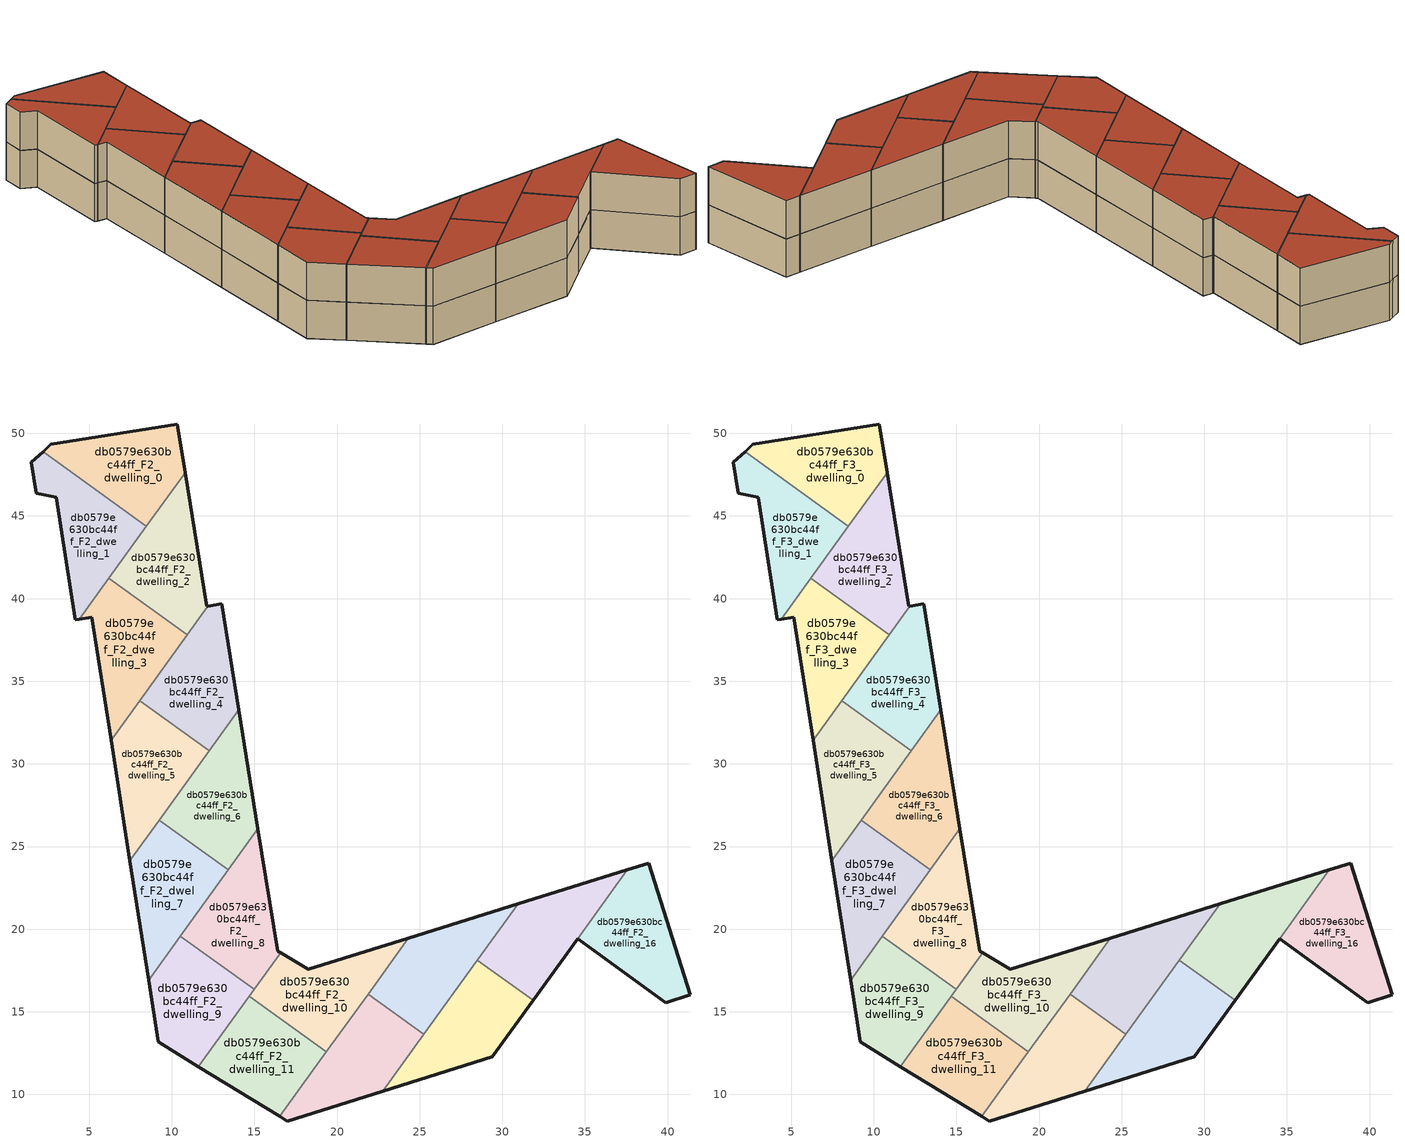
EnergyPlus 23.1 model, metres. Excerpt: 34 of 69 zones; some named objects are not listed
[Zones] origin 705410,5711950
db0579e630bc44ff_F2_dwelling_0
 floor to db0579e630bc44ff_F1_dwelling_0 (EU_floor_Construction): 8.46,44.39 10.8,47.63 10.33,50.57 2.68,49.33 2.22,48.9 z6
 wall outside (EU_wall_Construction): 2.22,48.9 2.68,49.33 10.33,50.57 10.8,47.63 z6:9
 wall to db0579e630bc44ff_F2_dwelling_1 (EU_wall_Construction): 8.46,44.39 2.22,48.9 z6:9
 wall to db0579e630bc44ff_F2_dwelling_2 (EU_wall_Construction): 10.8,47.63 8.46,44.39 z6:9
db0579e630bc44ff_F2_dwelling_1
 floor to db0579e630bc44ff_F1_dwelling_1 (EU_floor_Construction): 4.4,38.76 8.46,44.39 2.22,48.9 1.51,48.24 1.79,46.39 3.01,46.12 4.16,38.72 z6
 wall outside (EU_wall_Construction): 4.4,38.76 4.16,38.72 3.01,46.12 1.79,46.39 1.51,48.24 2.22,48.9 z6:9
 wall to db0579e630bc44ff_F2_dwelling_3 (EU_wall_Construction): 6.18,41.23 4.4,38.76 z6:9
 wall to db0579e630bc44ff_F2_dwelling_2 (EU_wall_Construction): 8.46,44.39 6.18,41.23 z6:9
db0579e630bc44ff_F2_dwelling_10
 floor to db0579e630bc44ff_F1_dwelling_10 (EU_floor_Construction): 19.36,12.59 24.32,19.46 18.25,17.57 16.58,18.57 14.7,15.96 z6
 wall outside (EU_wall_Construction): 16.58,18.57 18.25,17.57 24.32,19.46 z6:9
 wall to db0579e630bc44ff_F2_dwelling_11 (EU_wall_Construction): 19.36,12.59 14.7,15.96 z6:9
 wall to db0579e630bc44ff_F2_dwelling_8 (EU_wall_Construction): 14.99,16.36 16.58,18.57 z6:9
 wall to db0579e630bc44ff_F2_dwelling_13 (EU_wall_Construction): 21.87,16.07 19.36,12.59 z6:9
 wall to db0579e630bc44ff_F2_dwelling_12 (EU_wall_Construction): 24.32,19.46 21.87,16.07 z6:9
 wall to db0579e630bc44ff_F2_dwelling_9 (EU_wall_Construction): 14.7,15.96 14.99,16.36 z6:9
db0579e630bc44ff_F2_dwelling_11
 floor to db0579e630bc44ff_F1_dwelling_11 (EU_floor_Construction): 16.54,8.67 19.36,12.59 14.7,15.96 11.62,11.69 z6
 wall outside (EU_wall_Construction): 16.54,8.67 11.62,11.69 z6:9
 wall to db0579e630bc44ff_F2_dwelling_9 (EU_wall_Construction): 11.62,11.69 14.7,15.96 z6:9
 wall to db0579e630bc44ff_F2_dwelling_13 (EU_wall_Construction): 19.36,12.59 16.53,8.67 z6:9
db0579e630bc44ff_F2_dwelling_12
 floor to db0579e630bc44ff_F1_dwelling_12 (EU_floor_Construction): 25.25,13.63 30.96,21.54 24.32,19.46 21.87,16.07 z6
 wall outside (EU_wall_Construction): 24.32,19.46 30.96,21.54 z6:9
 wall to db0579e630bc44ff_F2_dwelling_13 (EU_wall_Construction): 25.25,13.63 21.87,16.07 z6:9
 wall to db0579e630bc44ff_F2_dwelling_15 (EU_wall_Construction): 28.49,18.12 25.25,13.63 z6:9
 wall to db0579e630bc44ff_F2_dwelling_14 (EU_wall_Construction): 30.96,21.54 28.49,18.12 z6:9
db0579e630bc44ff_F2_dwelling_13
 floor to db0579e630bc44ff_F1_dwelling_13 (EU_floor_Construction): 22.78,10.21 25.25,13.63 21.87,16.07 16.54,8.67 16.99,8.39 z6
 wall outside (EU_wall_Construction): 22.78,10.21 16.99,8.39 16.54,8.67 z6:9
 wall to db0579e630bc44ff_F2_dwelling_15 (EU_wall_Construction): 25.25,13.63 22.78,10.21 z6:9
db0579e630bc44ff_F2_dwelling_14
 floor to db0579e630bc44ff_F1_dwelling_14 (EU_floor_Construction): 31.86,15.69 37.57,23.6 30.96,21.54 28.49,18.12 z6
 wall outside (EU_wall_Construction): 30.96,21.54 37.57,23.6 / 34.55,19.42 31.86,15.69 z6:9
 wall to db0579e630bc44ff_F2_dwelling_15 (EU_wall_Construction): 31.86,15.69 28.49,18.12 z6:9
 wall to db0579e630bc44ff_F2_dwelling_16 (EU_wall_Construction): 37.57,23.6 34.55,19.42 z6:9
db0579e630bc44ff_F2_dwelling_15
 floor to db0579e630bc44ff_F1_dwelling_15 (EU_floor_Construction): 29.4,12.28 31.86,15.69 28.49,18.12 22.78,10.21 z6
 wall outside (EU_wall_Construction): 31.86,15.69 29.4,12.28 22.78,10.21 z6:9
db0579e630bc44ff_F2_dwelling_16
 floor to db0579e630bc44ff_F1_dwelling_16 (EU_floor_Construction): 41.36,16.02 38.85,24 37.57,23.6 34.55,19.42 39.9,15.56 z6
 wall outside (EU_wall_Construction): 37.57,23.6 38.85,24 41.36,16.02 39.9,15.56 34.55,19.42 z6:9
db0579e630bc44ff_F2_dwelling_2
 floor to db0579e630bc44ff_F1_dwelling_2 (EU_floor_Construction): 10.93,37.81 12.18,39.55 12.1,39.53 10.8,47.63 6.18,41.23 z6
 wall outside (EU_wall_Construction): 10.8,47.63 12.1,39.53 12.18,39.55 z6:9
 wall to db0579e630bc44ff_F2_dwelling_3 (EU_wall_Construction): 10.93,37.81 6.18,41.23 z6:9
 wall to db0579e630bc44ff_F2_dwelling_4 (EU_wall_Construction): 12.18,39.55 10.93,37.81 z6:9
db0579e630bc44ff_F2_dwelling_3
 floor to db0579e630bc44ff_F1_dwelling_3 (EU_floor_Construction): 6.32,31.43 10.93,37.81 6.18,41.23 4.4,38.76 5.16,38.87 z6
 wall outside (EU_wall_Construction): 6.32,31.43 5.16,38.87 4.4,38.76 z6:9
 wall to db0579e630bc44ff_F2_dwelling_5 (EU_wall_Construction): 8.06,33.83 6.32,31.43 z6:9
 wall to db0579e630bc44ff_F2_dwelling_4 (EU_wall_Construction): 10.93,37.81 8.06,33.83 z6:9
db0579e630bc44ff_F2_dwelling_4
 floor to db0579e630bc44ff_F1_dwelling_4 (EU_floor_Construction): 12.27,30.79 14.06,33.26 13.02,39.68 12.18,39.55 8.06,33.83 z6
 wall outside (EU_wall_Construction): 12.18,39.55 13.02,39.68 14.06,33.26 z6:9
 wall to db0579e630bc44ff_F2_dwelling_5 (EU_wall_Construction): 12.27,30.79 8.06,33.83 z6:9
 wall to db0579e630bc44ff_F2_dwelling_6 (EU_wall_Construction): 14.06,33.26 12.27,30.79 z6:9
db0579e630bc44ff_F2_dwelling_5
 floor to db0579e630bc44ff_F1_dwelling_5 (EU_floor_Construction): 7.47,24.13 12.27,30.79 8.06,33.83 6.32,31.43 z6
 wall outside (EU_wall_Construction): 7.47,24.13 6.32,31.43 z6:9
 wall to db0579e630bc44ff_F2_dwelling_7 (EU_wall_Construction): 9.25,26.6 7.47,24.13 z6:9
 wall to db0579e630bc44ff_F2_dwelling_6 (EU_wall_Construction): 12.27,30.79 9.25,26.6 z6:9
db0579e630bc44ff_F2_dwelling_6
 floor to db0579e630bc44ff_F1_dwelling_6 (EU_floor_Construction): 13.42,23.59 15.22,26.08 14.06,33.26 9.25,26.6 z6
 wall outside (EU_wall_Construction): 14.06,33.26 15.22,26.08 z6:9
 wall to db0579e630bc44ff_F2_dwelling_7 (EU_wall_Construction): 13.42,23.59 9.25,26.6 z6:9
 wall to db0579e630bc44ff_F2_dwelling_8 (EU_wall_Construction): 15.22,26.08 13.42,23.59 z6:9
db0579e630bc44ff_F2_dwelling_7
 floor to db0579e630bc44ff_F1_dwelling_7 (EU_floor_Construction): 8.59,16.91 13.42,23.59 9.25,26.6 7.47,24.13 z6
 wall outside (EU_wall_Construction): 8.59,16.91 7.47,24.13 z6:9
 wall to db0579e630bc44ff_F2_dwelling_9 (EU_wall_Construction): 10.52,19.58 8.59,16.91 z6:9
 wall to db0579e630bc44ff_F2_dwelling_8 (EU_wall_Construction): 13.42,23.59 10.52,19.58 z6:9
db0579e630bc44ff_F2_dwelling_8
 floor to db0579e630bc44ff_F1_dwelling_8 (EU_floor_Construction): 14.99,16.36 16.58,18.57 16.42,18.67 15.22,26.08 10.52,19.58 z6
 wall outside (EU_wall_Construction): 15.22,26.08 16.42,18.67 16.58,18.57 z6:9
 wall to db0579e630bc44ff_F2_dwelling_9 (EU_wall_Construction): 14.99,16.36 10.52,19.58 z6:9
db0579e630bc44ff_F2_dwelling_9
 floor to db0579e630bc44ff_F1_dwelling_9 (EU_floor_Construction): 11.62,11.69 14.99,16.36 10.52,19.58 8.59,16.91 9.18,13.19 z6
 wall outside (EU_wall_Construction): 11.62,11.69 9.18,13.19 8.59,16.91 z6:9
db0579e630bc44ff_F3_dwelling_0
 floor to db0579e630bc44ff_F2_dwelling_0 (EU_floor_Construction): 8.46,44.39 10.8,47.63 10.33,50.57 2.68,49.33 2.22,48.9 z9
 wall outside (EU_wall_Construction): 2.22,48.9 2.68,49.33 10.33,50.57 10.8,47.63 z9:12
 wall to db0579e630bc44ff_F3_dwelling_1 (EU_wall_Construction): 8.46,44.39 2.22,48.9 z9:12
 wall to db0579e630bc44ff_F3_dwelling_2 (EU_wall_Construction): 10.8,47.63 8.46,44.39 z9:12
 roof outside (EU_roof_Construction): 10.33,50.57 10.8,47.63 8.46,44.39 2.22,48.9 2.68,49.33 z12
db0579e630bc44ff_F3_dwelling_1
 floor to db0579e630bc44ff_F2_dwelling_1 (EU_floor_Construction): 4.4,38.76 8.46,44.39 2.22,48.9 1.51,48.24 1.79,46.39 3.01,46.12 4.16,38.72 z9
 wall outside (EU_wall_Construction): 4.4,38.76 4.16,38.72 3.01,46.12 1.79,46.39 1.51,48.24 2.22,48.9 z9:12
 wall to db0579e630bc44ff_F3_dwelling_3 (EU_wall_Construction): 6.18,41.23 4.4,38.76 z9:12
 wall to db0579e630bc44ff_F3_dwelling_2 (EU_wall_Construction): 8.46,44.39 6.18,41.23 z9:12
 roof outside (EU_roof_Construction): 8.46,44.39 4.4,38.76 4.16,38.72 3.01,46.12 1.79,46.39 1.51,48.24 2.22,48.9 z12
db0579e630bc44ff_F3_dwelling_10
 floor to db0579e630bc44ff_F2_dwelling_10 (EU_floor_Construction): 19.36,12.59 24.32,19.46 18.25,17.57 16.58,18.57 14.7,15.96 z9
 wall outside (EU_wall_Construction): 16.58,18.57 18.25,17.57 24.32,19.46 z9:12
 wall to db0579e630bc44ff_F3_dwelling_11 (EU_wall_Construction): 19.36,12.59 14.7,15.96 z9:12
 wall to db0579e630bc44ff_F3_dwelling_8 (EU_wall_Construction): 14.99,16.36 16.58,18.57 z9:12
 wall to db0579e630bc44ff_F3_dwelling_13 (EU_wall_Construction): 21.87,16.07 19.36,12.59 z9:12
 wall to db0579e630bc44ff_F3_dwelling_12 (EU_wall_Construction): 24.32,19.46 21.87,16.07 z9:12
 wall to db0579e630bc44ff_F3_dwelling_9 (EU_wall_Construction): 14.7,15.96 14.99,16.36 z9:12
 roof outside (EU_roof_Construction): 24.32,19.46 19.36,12.59 14.7,15.96 16.58,18.57 18.25,17.57 z12
db0579e630bc44ff_F3_dwelling_11
 floor to db0579e630bc44ff_F2_dwelling_11 (EU_floor_Construction): 16.54,8.67 19.36,12.59 14.7,15.96 11.62,11.69 z9
 wall outside (EU_wall_Construction): 16.54,8.67 11.62,11.69 z9:12
 wall to db0579e630bc44ff_F3_dwelling_9 (EU_wall_Construction): 11.62,11.69 14.7,15.96 z9:12
 wall to db0579e630bc44ff_F3_dwelling_13 (EU_wall_Construction): 19.36,12.59 16.53,8.67 z9:12
 roof outside (EU_roof_Construction): 19.36,12.59 16.54,8.67 11.62,11.69 14.7,15.96 z12
db0579e630bc44ff_F3_dwelling_12
 floor to db0579e630bc44ff_F2_dwelling_12 (EU_floor_Construction): 25.25,13.63 30.96,21.54 24.32,19.46 21.87,16.07 z9
 wall outside (EU_wall_Construction): 24.32,19.46 30.96,21.54 z9:12
 wall to db0579e630bc44ff_F3_dwelling_13 (EU_wall_Construction): 25.25,13.63 21.87,16.07 z9:12
 wall to db0579e630bc44ff_F3_dwelling_15 (EU_wall_Construction): 28.49,18.12 25.25,13.63 z9:12
 wall to db0579e630bc44ff_F3_dwelling_14 (EU_wall_Construction): 30.96,21.54 28.49,18.12 z9:12
 roof outside (EU_roof_Construction): 30.96,21.54 25.25,13.63 21.87,16.07 24.32,19.46 z12
db0579e630bc44ff_F3_dwelling_13
 floor to db0579e630bc44ff_F2_dwelling_13 (EU_floor_Construction): 22.78,10.21 25.25,13.63 21.87,16.07 16.54,8.67 16.99,8.39 z9
 wall outside (EU_wall_Construction): 22.78,10.21 16.99,8.39 16.54,8.67 z9:12
 wall to db0579e630bc44ff_F3_dwelling_15 (EU_wall_Construction): 25.25,13.63 22.78,10.21 z9:12
 roof outside (EU_roof_Construction): 25.25,13.63 22.78,10.21 16.99,8.39 16.54,8.67 21.87,16.07 z12
db0579e630bc44ff_F3_dwelling_14
 floor to db0579e630bc44ff_F2_dwelling_14 (EU_floor_Construction): 31.86,15.69 37.57,23.6 30.96,21.54 28.49,18.12 z9
 wall outside (EU_wall_Construction): 30.96,21.54 37.57,23.6 / 34.55,19.42 31.86,15.69 z9:12
 wall to db0579e630bc44ff_F3_dwelling_15 (EU_wall_Construction): 31.86,15.69 28.49,18.12 z9:12
 wall to db0579e630bc44ff_F3_dwelling_16 (EU_wall_Construction): 37.57,23.6 34.55,19.42 z9:12
 roof outside (EU_roof_Construction): 37.57,23.6 31.86,15.69 28.49,18.12 30.96,21.54 z12
db0579e630bc44ff_F3_dwelling_15
 floor to db0579e630bc44ff_F2_dwelling_15 (EU_floor_Construction): 29.4,12.28 31.86,15.69 28.49,18.12 22.78,10.21 z9
 wall outside (EU_wall_Construction): 31.86,15.69 29.4,12.28 22.78,10.21 z9:12
 roof outside (EU_roof_Construction): 31.86,15.69 29.4,12.28 22.78,10.21 28.49,18.12 z12
db0579e630bc44ff_F3_dwelling_16
 floor to db0579e630bc44ff_F2_dwelling_16 (EU_floor_Construction): 41.36,16.02 38.85,24 37.57,23.6 34.55,19.42 39.9,15.56 z9
 wall outside (EU_wall_Construction): 37.57,23.6 38.85,24 41.36,16.02 39.9,15.56 34.55,19.42 z9:12
 roof outside (EU_roof_Construction): 38.85,24 41.36,16.02 39.9,15.56 34.55,19.42 37.57,23.6 z12
db0579e630bc44ff_F3_dwelling_2
 floor to db0579e630bc44ff_F2_dwelling_2 (EU_floor_Construction): 10.93,37.81 12.18,39.55 12.1,39.53 10.8,47.63 6.18,41.23 z9
 wall outside (EU_wall_Construction): 10.8,47.63 12.1,39.53 12.18,39.55 z9:12
 wall to db0579e630bc44ff_F3_dwelling_3 (EU_wall_Construction): 10.93,37.81 6.18,41.23 z9:12
 wall to db0579e630bc44ff_F3_dwelling_4 (EU_wall_Construction): 12.18,39.55 10.93,37.81 z9:12
 roof outside (EU_roof_Construction): 10.8,47.63 12.1,39.53 12.18,39.55 10.93,37.81 6.18,41.23 z12
db0579e630bc44ff_F3_dwelling_3
 floor to db0579e630bc44ff_F2_dwelling_3 (EU_floor_Construction): 6.32,31.43 10.93,37.81 6.18,41.23 4.4,38.76 5.16,38.87 z9
 wall outside (EU_wall_Construction): 6.32,31.43 5.16,38.87 4.4,38.76 z9:12
 wall to db0579e630bc44ff_F3_dwelling_5 (EU_wall_Construction): 8.06,33.83 6.32,31.43 z9:12
 wall to db0579e630bc44ff_F3_dwelling_4 (EU_wall_Construction): 10.93,37.81 8.06,33.83 z9:12
 roof outside (EU_roof_Construction): 10.93,37.81 6.32,31.43 5.16,38.87 4.4,38.76 6.18,41.23 z12
db0579e630bc44ff_F3_dwelling_4
 floor to db0579e630bc44ff_F2_dwelling_4 (EU_floor_Construction): 12.27,30.79 14.06,33.26 13.02,39.68 12.18,39.55 8.06,33.83 z9
 wall outside (EU_wall_Construction): 12.18,39.55 13.02,39.68 14.06,33.26 z9:12
 wall to db0579e630bc44ff_F3_dwelling_5 (EU_wall_Construction): 12.27,30.79 8.06,33.83 z9:12
 wall to db0579e630bc44ff_F3_dwelling_6 (EU_wall_Construction): 14.06,33.26 12.27,30.79 z9:12
 roof outside (EU_roof_Construction): 13.02,39.68 14.06,33.26 12.27,30.79 8.06,33.83 12.18,39.55 z12
db0579e630bc44ff_F3_dwelling_5
 floor to db0579e630bc44ff_F2_dwelling_5 (EU_floor_Construction): 7.47,24.13 12.27,30.79 8.06,33.83 6.32,31.43 z9
 wall outside (EU_wall_Construction): 7.47,24.13 6.32,31.43 z9:12
 wall to db0579e630bc44ff_F3_dwelling_7 (EU_wall_Construction): 9.25,26.6 7.47,24.13 z9:12
 wall to db0579e630bc44ff_F3_dwelling_6 (EU_wall_Construction): 12.27,30.79 9.25,26.6 z9:12
 roof outside (EU_roof_Construction): 12.27,30.79 7.47,24.13 6.32,31.43 8.06,33.83 z12
db0579e630bc44ff_F3_dwelling_6
 floor to db0579e630bc44ff_F2_dwelling_6 (EU_floor_Construction): 13.42,23.59 15.22,26.08 14.06,33.26 9.25,26.6 z9
 wall outside (EU_wall_Construction): 14.06,33.26 15.22,26.08 z9:12
 wall to db0579e630bc44ff_F3_dwelling_7 (EU_wall_Construction): 13.42,23.59 9.25,26.6 z9:12
 wall to db0579e630bc44ff_F3_dwelling_8 (EU_wall_Construction): 15.22,26.08 13.42,23.59 z9:12
 roof outside (EU_roof_Construction): 14.06,33.26 15.22,26.08 13.42,23.59 9.25,26.6 z12
db0579e630bc44ff_F3_dwelling_7
 floor to db0579e630bc44ff_F2_dwelling_7 (EU_floor_Construction): 8.59,16.91 13.42,23.59 9.25,26.6 7.47,24.13 z9
 wall outside (EU_wall_Construction): 8.59,16.91 7.47,24.13 z9:12
 wall to db0579e630bc44ff_F3_dwelling_9 (EU_wall_Construction): 10.52,19.58 8.59,16.91 z9:12
 wall to db0579e630bc44ff_F3_dwelling_8 (EU_wall_Construction): 13.42,23.59 10.52,19.58 z9:12
 roof outside (EU_roof_Construction): 13.42,23.59 8.59,16.91 7.47,24.13 9.25,26.6 z12
db0579e630bc44ff_F3_dwelling_8
 floor to db0579e630bc44ff_F2_dwelling_8 (EU_floor_Construction): 14.99,16.36 16.58,18.57 16.42,18.67 15.22,26.08 10.52,19.58 z9
 wall outside (EU_wall_Construction): 15.22,26.08 16.42,18.67 16.58,18.57 z9:12
 wall to db0579e630bc44ff_F3_dwelling_9 (EU_wall_Construction): 14.99,16.36 10.52,19.58 z9:12
 roof outside (EU_roof_Construction): 15.22,26.08 16.42,18.67 16.58,18.57 14.99,16.36 10.52,19.58 z12
db0579e630bc44ff_F3_dwelling_9
 floor to db0579e630bc44ff_F2_dwelling_9 (EU_floor_Construction): 11.62,11.69 14.99,16.36 10.52,19.58 8.59,16.91 9.18,13.19 z9
 wall outside (EU_wall_Construction): 11.62,11.69 9.18,13.19 8.59,16.91 z9:12
 roof outside (EU_roof_Construction): 14.99,16.36 11.62,11.69 9.18,13.19 8.59,16.91 10.52,19.58 z12
[Building]
EU S2 Campaign: North Axis=0; Terrain=City; Solar Distribution=FullExterior
[Site:Location]
London: Latitude=51.5; Longitude=-0.5; Time Zone=0; Elevation=25
[SizingPeriod:WeatherFileDays]
AnnualSizingPeriod: Begin Month=1; Begin Day of Month=1; End Month=12; End Day of Month=31; Day of Week for Start Day=Monday; Use Weather File Daylight Saving Period=No; Use Weather File Rain and Snow Indicators=No
[MATERIAL]
EU_InternalMass_Material: Roughness=MediumRough; Thickness=0.1; Conductivity=1; Density=1800; Specific Heat=900; Thermal Absorptance=0.9; Solar Absorptance=0.7; Visible Absorptance=0.7
[MATERIAL:NOMASS] Roughness=MediumRough; Thermal Absorptance=0.9; Solar Absorptance=0.7; Visible Absorptance=0.7
Name | Thermal Resistance
EU_wall_NoMass | 0.635353
EU_roof_NoMass | 0.675062
EU_floor_NoMass | 1.96382
[CONSTRUCTION]
EU_wall_Construction: EU_wall_NoMass
EU_roof_Construction: EU_roof_NoMass
EU_floor_Construction: EU_floor_NoMass
EU_InternalMass_Construction: EU_InternalMass_Material
[ZONE] Type=1; Multiplier=1; Ceiling Height=autocalculate; Floor Area=autocalculate; Part of Total Floor Area=Yes
Name | Volume
db0579e630bc44ff_F2_dwelling_0; db0579e630bc44ff_F3_dwelling_0 | 87.071
db0579e630bc44ff_F2_dwelling_1; db0579e630bc44ff_F3_dwelling_1 | 87.0696
db0579e630bc44ff_F2_dwelling_10; db0579e630bc44ff_F3_dwelling_10 | 87.0828
db0579e630bc44ff_F2_dwelling_11; db0579e630bc44ff_F3_dwelling_11 | 87.0645
db0579e630bc44ff_F2_dwelling_12; db0579e630bc44ff_F3_dwelling_12 | 87.074
db0579e630bc44ff_F2_dwelling_13; db0579e630bc44ff_F3_dwelling_13; db0579e630bc44ff_F2_dwelling_8; db0579e630bc44ff_F3_dwelling_8 | 87.0791
db0579e630bc44ff_F2_dwelling_14; db0579e630bc44ff_F3_dwelling_14 | 87.0564
db0579e630bc44ff_F2_dwelling_15; db0579e630bc44ff_F3_dwelling_15 | 87.0718
db0579e630bc44ff_F2_dwelling_16; db0579e630bc44ff_F3_dwelling_16; db0579e630bc44ff_F2_dwelling_3; db0579e630bc44ff_F3_dwelling_3 | 87.0754
db0579e630bc44ff_F2_dwelling_2; db0579e630bc44ff_F3_dwelling_2 | 87.0835
db0579e630bc44ff_F2_dwelling_4; db0579e630bc44ff_F3_dwelling_4 | 87.0813
db0579e630bc44ff_F2_dwelling_5; db0579e630bc44ff_F3_dwelling_5 | 87.0872
db0579e630bc44ff_F2_dwelling_6; db0579e630bc44ff_F3_dwelling_6 | 87.0864
db0579e630bc44ff_F2_dwelling_7; db0579e630bc44ff_F3_dwelling_7 | 87.0688
db0579e630bc44ff_F2_dwelling_9; db0579e630bc44ff_F3_dwelling_9 | 87.0784
[INTERNALMASS] Construction=EU_InternalMass_Construction
Name | Zone or ZoneList | Surface Area
db0579e630bc44ff_F2_dwelling_0_EU_InternalMass | db0579e630bc44ff_F2_dwelling_0 | 30.7291
db0579e630bc44ff_F2_dwelling_1_EU_InternalMass | db0579e630bc44ff_F2_dwelling_1 | 30.7317
db0579e630bc44ff_F2_dwelling_2_EU_InternalMass | db0579e630bc44ff_F2_dwelling_2 | 30.7326
db0579e630bc44ff_F2_dwelling_3_EU_InternalMass | db0579e630bc44ff_F2_dwelling_3 | 30.737
db0579e630bc44ff_F2_dwelling_4_EU_InternalMass | db0579e630bc44ff_F2_dwelling_4 | 30.7299
db0579e630bc44ff_F2_dwelling_5_EU_InternalMass | db0579e630bc44ff_F2_dwelling_5 | 30.7312
db0579e630bc44ff_F2_dwelling_6_EU_InternalMass | db0579e630bc44ff_F2_dwelling_6 | 30.732
db0579e630bc44ff_F2_dwelling_7_EU_InternalMass | db0579e630bc44ff_F2_dwelling_7 | 30.7376
db0579e630bc44ff_F2_dwelling_8_EU_InternalMass | db0579e630bc44ff_F2_dwelling_8 | 30.7288
db0579e630bc44ff_F2_dwelling_9_EU_InternalMass | db0579e630bc44ff_F2_dwelling_9 | 30.7278
db0579e630bc44ff_F2_dwelling_10_EU_InternalMass | db0579e630bc44ff_F2_dwelling_10 | 30.7372
db0579e630bc44ff_F2_dwelling_11_EU_InternalMass | db0579e630bc44ff_F2_dwelling_11 | 30.7348
db0579e630bc44ff_F2_dwelling_12_EU_InternalMass | db0579e630bc44ff_F2_dwelling_12 | 30.7368
db0579e630bc44ff_F2_dwelling_13_EU_InternalMass | db0579e630bc44ff_F2_dwelling_13 | 30.7312
db0579e630bc44ff_F2_dwelling_14_EU_InternalMass | db0579e630bc44ff_F2_dwelling_14 | 30.7317
db0579e630bc44ff_F2_dwelling_15_EU_InternalMass | db0579e630bc44ff_F2_dwelling_15 | 30.7332
db0579e630bc44ff_F2_dwelling_16_EU_InternalMass | db0579e630bc44ff_F2_dwelling_16 | 30.7302
db0579e630bc44ff_F3_dwelling_0_EU_InternalMass | db0579e630bc44ff_F3_dwelling_0 | 30.7291
db0579e630bc44ff_F3_dwelling_1_EU_InternalMass | db0579e630bc44ff_F3_dwelling_1 | 30.7317
db0579e630bc44ff_F3_dwelling_2_EU_InternalMass | db0579e630bc44ff_F3_dwelling_2 | 30.7326
db0579e630bc44ff_F3_dwelling_3_EU_InternalMass | db0579e630bc44ff_F3_dwelling_3 | 30.737
db0579e630bc44ff_F3_dwelling_4_EU_InternalMass | db0579e630bc44ff_F3_dwelling_4 | 30.7299
db0579e630bc44ff_F3_dwelling_5_EU_InternalMass | db0579e630bc44ff_F3_dwelling_5 | 30.7312
db0579e630bc44ff_F3_dwelling_6_EU_InternalMass | db0579e630bc44ff_F3_dwelling_6 | 30.732
db0579e630bc44ff_F3_dwelling_7_EU_InternalMass | db0579e630bc44ff_F3_dwelling_7 | 30.7376
db0579e630bc44ff_F3_dwelling_8_EU_InternalMass | db0579e630bc44ff_F3_dwelling_8 | 30.7288
db0579e630bc44ff_F3_dwelling_9_EU_InternalMass | db0579e630bc44ff_F3_dwelling_9 | 30.7278
db0579e630bc44ff_F3_dwelling_10_EU_InternalMass | db0579e630bc44ff_F3_dwelling_10 | 30.7372
db0579e630bc44ff_F3_dwelling_11_EU_InternalMass | db0579e630bc44ff_F3_dwelling_11 | 30.7348
db0579e630bc44ff_F3_dwelling_12_EU_InternalMass | db0579e630bc44ff_F3_dwelling_12 | 30.7368
db0579e630bc44ff_F3_dwelling_13_EU_InternalMass | db0579e630bc44ff_F3_dwelling_13 | 30.7312
db0579e630bc44ff_F3_dwelling_14_EU_InternalMass | db0579e630bc44ff_F3_dwelling_14 | 30.7317
db0579e630bc44ff_F3_dwelling_15_EU_InternalMass | db0579e630bc44ff_F3_dwelling_15 | 30.7332
db0579e630bc44ff_F3_dwelling_16_EU_InternalMass | db0579e630bc44ff_F3_dwelling_16 | 30.7302
[OTHEREQUIPMENT] Fuel Type=Electricity; Design Level Calculation Method=Watts/Area; Power per Zone Floor Area=1; Fraction Latent=0; Fraction Radiant=0; Fraction Lost=0; Carbon Dioxide Generation Rate=0; EndUse Subcategory=EU_Step8_InternalGains
Name | Zone or ZoneList or Space or SpaceList | Schedule
EU_Step8_InternalGain_db0579e630bc44ff_F2_dwelling_0_f000 | db0579e630bc44ff_F2_dwelling_0 | EU_Step8_GainSchedule_db0579e630bc44ff_F2_dwelling_0_f000
EU_Step8_InternalGain_db0579e630bc44ff_F2_dwelling_1_f000 | db0579e630bc44ff_F2_dwelling_1 | EU_Step8_GainSchedule_db0579e630bc44ff_F2_dwelling_1_f000
EU_Step8_InternalGain_db0579e630bc44ff_F2_dwelling_2_f000 | db0579e630bc44ff_F2_dwelling_2 | EU_Step8_GainSchedule_db0579e630bc44ff_F2_dwelling_2_f000
EU_Step8_InternalGain_db0579e630bc44ff_F2_dwelling_3_f000 | db0579e630bc44ff_F2_dwelling_3 | EU_Step8_GainSchedule_db0579e630bc44ff_F2_dwelling_3_f000
EU_Step8_InternalGain_db0579e630bc44ff_F2_dwelling_4_f000 | db0579e630bc44ff_F2_dwelling_4 | EU_Step8_GainSchedule_db0579e630bc44ff_F2_dwelling_4_f000
EU_Step8_InternalGain_db0579e630bc44ff_F2_dwelling_5_f000 | db0579e630bc44ff_F2_dwelling_5 | EU_Step8_GainSchedule_db0579e630bc44ff_F2_dwelling_5_f000
EU_Step8_InternalGain_db0579e630bc44ff_F2_dwelling_6_f000 | db0579e630bc44ff_F2_dwelling_6 | EU_Step8_GainSchedule_db0579e630bc44ff_F2_dwelling_6_f000
EU_Step8_InternalGain_db0579e630bc44ff_F2_dwelling_7_f000 | db0579e630bc44ff_F2_dwelling_7 | EU_Step8_GainSchedule_db0579e630bc44ff_F2_dwelling_7_f000
EU_Step8_InternalGain_db0579e630bc44ff_F2_dwelling_8_f000 | db0579e630bc44ff_F2_dwelling_8 | EU_Step8_GainSchedule_db0579e630bc44ff_F2_dwelling_8_f000
EU_Step8_InternalGain_db0579e630bc44ff_F2_dwelling_9_f000 | db0579e630bc44ff_F2_dwelling_9 | EU_Step8_GainSchedule_db0579e630bc44ff_F2_dwelling_9_f000
EU_Step8_InternalGain_db0579e630bc44ff_F2_dwelling_10_f000 | db0579e630bc44ff_F2_dwelling_10 | EU_Step8_GainSchedule_db0579e630bc44ff_F2_dwelling_10_f000
EU_Step8_InternalGain_db0579e630bc44ff_F2_dwelling_11_f000 | db0579e630bc44ff_F2_dwelling_11 | EU_Step8_GainSchedule_db0579e630bc44ff_F2_dwelling_11_f000
EU_Step8_InternalGain_db0579e630bc44ff_F2_dwelling_12_f000 | db0579e630bc44ff_F2_dwelling_12 | EU_Step8_GainSchedule_db0579e630bc44ff_F2_dwelling_12_f000
EU_Step8_InternalGain_db0579e630bc44ff_F2_dwelling_13_f000 | db0579e630bc44ff_F2_dwelling_13 | EU_Step8_GainSchedule_db0579e630bc44ff_F2_dwelling_13_f000
EU_Step8_InternalGain_db0579e630bc44ff_F2_dwelling_14_f000 | db0579e630bc44ff_F2_dwelling_14 | EU_Step8_GainSchedule_db0579e630bc44ff_F2_dwelling_14_f000
EU_Step8_InternalGain_db0579e630bc44ff_F2_dwelling_15_f000 | db0579e630bc44ff_F2_dwelling_15 | EU_Step8_GainSchedule_db0579e630bc44ff_F2_dwelling_15_f000
EU_Step8_InternalGain_db0579e630bc44ff_F2_dwelling_16_f000 | db0579e630bc44ff_F2_dwelling_16 | EU_Step8_GainSchedule_db0579e630bc44ff_F2_dwelling_16_f000
EU_Step8_InternalGain_db0579e630bc44ff_F3_dwelling_0_f000 | db0579e630bc44ff_F3_dwelling_0 | EU_Step8_GainSchedule_db0579e630bc44ff_F3_dwelling_0_f000
EU_Step8_InternalGain_db0579e630bc44ff_F3_dwelling_1_f000 | db0579e630bc44ff_F3_dwelling_1 | EU_Step8_GainSchedule_db0579e630bc44ff_F3_dwelling_1_f000
EU_Step8_InternalGain_db0579e630bc44ff_F3_dwelling_2_f000 | db0579e630bc44ff_F3_dwelling_2 | EU_Step8_GainSchedule_db0579e630bc44ff_F3_dwelling_2_f000
EU_Step8_InternalGain_db0579e630bc44ff_F3_dwelling_3_f000 | db0579e630bc44ff_F3_dwelling_3 | EU_Step8_GainSchedule_db0579e630bc44ff_F3_dwelling_3_f000
EU_Step8_InternalGain_db0579e630bc44ff_F3_dwelling_4_f000 | db0579e630bc44ff_F3_dwelling_4 | EU_Step8_GainSchedule_db0579e630bc44ff_F3_dwelling_4_f000
EU_Step8_InternalGain_db0579e630bc44ff_F3_dwelling_5_f000 | db0579e630bc44ff_F3_dwelling_5 | EU_Step8_GainSchedule_db0579e630bc44ff_F3_dwelling_5_f000
EU_Step8_InternalGain_db0579e630bc44ff_F3_dwelling_6_f000 | db0579e630bc44ff_F3_dwelling_6 | EU_Step8_GainSchedule_db0579e630bc44ff_F3_dwelling_6_f000
EU_Step8_InternalGain_db0579e630bc44ff_F3_dwelling_7_f000 | db0579e630bc44ff_F3_dwelling_7 | EU_Step8_GainSchedule_db0579e630bc44ff_F3_dwelling_7_f000
EU_Step8_InternalGain_db0579e630bc44ff_F3_dwelling_8_f000 | db0579e630bc44ff_F3_dwelling_8 | EU_Step8_GainSchedule_db0579e630bc44ff_F3_dwelling_8_f000
EU_Step8_InternalGain_db0579e630bc44ff_F3_dwelling_9_f000 | db0579e630bc44ff_F3_dwelling_9 | EU_Step8_GainSchedule_db0579e630bc44ff_F3_dwelling_9_f000
EU_Step8_InternalGain_db0579e630bc44ff_F3_dwelling_10_f000 | db0579e630bc44ff_F3_dwelling_10 | EU_Step8_GainSchedule_db0579e630bc44ff_F3_dwelling_10_f000
EU_Step8_InternalGain_db0579e630bc44ff_F3_dwelling_11_f000 | db0579e630bc44ff_F3_dwelling_11 | EU_Step8_GainSchedule_db0579e630bc44ff_F3_dwelling_11_f000
EU_Step8_InternalGain_db0579e630bc44ff_F3_dwelling_12_f000 | db0579e630bc44ff_F3_dwelling_12 | EU_Step8_GainSchedule_db0579e630bc44ff_F3_dwelling_12_f000
EU_Step8_InternalGain_db0579e630bc44ff_F3_dwelling_13_f000 | db0579e630bc44ff_F3_dwelling_13 | EU_Step8_GainSchedule_db0579e630bc44ff_F3_dwelling_13_f000
EU_Step8_InternalGain_db0579e630bc44ff_F3_dwelling_14_f000 | db0579e630bc44ff_F3_dwelling_14 | EU_Step8_GainSchedule_db0579e630bc44ff_F3_dwelling_14_f000
EU_Step8_InternalGain_db0579e630bc44ff_F3_dwelling_15_f000 | db0579e630bc44ff_F3_dwelling_15 | EU_Step8_GainSchedule_db0579e630bc44ff_F3_dwelling_15_f000
EU_Step8_InternalGain_db0579e630bc44ff_F3_dwelling_16_f000 | db0579e630bc44ff_F3_dwelling_16 | EU_Step8_GainSchedule_db0579e630bc44ff_F3_dwelling_16_f000
[ZONEVENTILATION:DESIGNFLOWRATE] Schedule=EU_AlwaysOn; Design Flow Rate Calculation Method=AirChanges/Hour; Air Changes per Hour=0.555504; Ventilation Type=Natural; Fan Pressure Rise=0; Fan Total Efficiency=1; Constant Term Coefficient=1; Temperature Term Coefficient=0; Velocity Term Coefficient=0; Velocity Squared Term Coefficient=0; Minimum Indoor Temperature=-100; Maximum Indoor Temperature=100; Delta Temperature=-100; Minimum Outdoor Temperature=-100; Maximum Outdoor Temperature=100; Maximum Wind Speed=40
Name | Zone or ZoneList or Space or SpaceList
EU_ConstantAir_db0579e630bc44ff_F2_dwelling_0 | db0579e630bc44ff_F2_dwelling_0
EU_ConstantAir_db0579e630bc44ff_F2_dwelling_1 | db0579e630bc44ff_F2_dwelling_1
EU_ConstantAir_db0579e630bc44ff_F2_dwelling_2 | db0579e630bc44ff_F2_dwelling_2
EU_ConstantAir_db0579e630bc44ff_F2_dwelling_3 | db0579e630bc44ff_F2_dwelling_3
EU_ConstantAir_db0579e630bc44ff_F2_dwelling_4 | db0579e630bc44ff_F2_dwelling_4
EU_ConstantAir_db0579e630bc44ff_F2_dwelling_5 | db0579e630bc44ff_F2_dwelling_5
EU_ConstantAir_db0579e630bc44ff_F2_dwelling_6 | db0579e630bc44ff_F2_dwelling_6
EU_ConstantAir_db0579e630bc44ff_F2_dwelling_7 | db0579e630bc44ff_F2_dwelling_7
EU_ConstantAir_db0579e630bc44ff_F2_dwelling_8 | db0579e630bc44ff_F2_dwelling_8
EU_ConstantAir_db0579e630bc44ff_F2_dwelling_9 | db0579e630bc44ff_F2_dwelling_9
EU_ConstantAir_db0579e630bc44ff_F2_dwelling_10 | db0579e630bc44ff_F2_dwelling_10
EU_ConstantAir_db0579e630bc44ff_F2_dwelling_11 | db0579e630bc44ff_F2_dwelling_11
EU_ConstantAir_db0579e630bc44ff_F2_dwelling_12 | db0579e630bc44ff_F2_dwelling_12
EU_ConstantAir_db0579e630bc44ff_F2_dwelling_13 | db0579e630bc44ff_F2_dwelling_13
EU_ConstantAir_db0579e630bc44ff_F2_dwelling_14 | db0579e630bc44ff_F2_dwelling_14
EU_ConstantAir_db0579e630bc44ff_F2_dwelling_15 | db0579e630bc44ff_F2_dwelling_15
EU_ConstantAir_db0579e630bc44ff_F2_dwelling_16 | db0579e630bc44ff_F2_dwelling_16
EU_ConstantAir_db0579e630bc44ff_F3_dwelling_0 | db0579e630bc44ff_F3_dwelling_0
EU_ConstantAir_db0579e630bc44ff_F3_dwelling_1 | db0579e630bc44ff_F3_dwelling_1
EU_ConstantAir_db0579e630bc44ff_F3_dwelling_2 | db0579e630bc44ff_F3_dwelling_2
EU_ConstantAir_db0579e630bc44ff_F3_dwelling_3 | db0579e630bc44ff_F3_dwelling_3
EU_ConstantAir_db0579e630bc44ff_F3_dwelling_4 | db0579e630bc44ff_F3_dwelling_4
EU_ConstantAir_db0579e630bc44ff_F3_dwelling_5 | db0579e630bc44ff_F3_dwelling_5
EU_ConstantAir_db0579e630bc44ff_F3_dwelling_6 | db0579e630bc44ff_F3_dwelling_6
EU_ConstantAir_db0579e630bc44ff_F3_dwelling_7 | db0579e630bc44ff_F3_dwelling_7
EU_ConstantAir_db0579e630bc44ff_F3_dwelling_8 | db0579e630bc44ff_F3_dwelling_8
EU_ConstantAir_db0579e630bc44ff_F3_dwelling_9 | db0579e630bc44ff_F3_dwelling_9
EU_ConstantAir_db0579e630bc44ff_F3_dwelling_10 | db0579e630bc44ff_F3_dwelling_10
EU_ConstantAir_db0579e630bc44ff_F3_dwelling_11 | db0579e630bc44ff_F3_dwelling_11
EU_ConstantAir_db0579e630bc44ff_F3_dwelling_12 | db0579e630bc44ff_F3_dwelling_12
EU_ConstantAir_db0579e630bc44ff_F3_dwelling_13 | db0579e630bc44ff_F3_dwelling_13
EU_ConstantAir_db0579e630bc44ff_F3_dwelling_14 | db0579e630bc44ff_F3_dwelling_14
EU_ConstantAir_db0579e630bc44ff_F3_dwelling_15 | db0579e630bc44ff_F3_dwelling_15
EU_ConstantAir_db0579e630bc44ff_F3_dwelling_16 | db0579e630bc44ff_F3_dwelling_16
[HVACTEMPLATE:THERMOSTAT] Constant Heating Setpoint=20; Constant Cooling Setpoint=50
EU_HeatOnly_db0579e630bc44ff_F2_dwelling_10; EU_HeatOnly_db0579e630bc44ff_F2_dwelling_11; EU_HeatOnly_db0579e630bc44ff_F2_dwelling_12; EU_HeatOnly_db0579e630bc44ff_F2_dwelling_13; EU_HeatOnly_db0579e630bc44ff_F2_dwelling_14; EU_HeatOnly_db0579e630bc44ff_F2_dwelling_15; EU_HeatOnly_db0579e630bc44ff_F2_dwelling_16; EU_HeatOnly_db0579e630bc44ff_F3_dwelling_0; EU_HeatOnly_db0579e630bc44ff_F3_dwelling_1; EU_HeatOnly_db0579e630bc44ff_F3_dwelling_2; EU_HeatOnly_db0579e630bc44ff_F3_dwelling_3; EU_HeatOnly_db0579e630bc44ff_F3_dwelling_4; EU_HeatOnly_db0579e630bc44ff_F3_dwelling_5; EU_HeatOnly_db0579e630bc44ff_F3_dwelling_6; EU_HeatOnly_db0579e630bc44ff_F3_dwelling_7; EU_HeatOnly_db0579e630bc44ff_F3_dwelling_8; EU_HeatOnly_db0579e630bc44ff_F3_dwelling_9; EU_HeatOnly_db0579e630bc44ff_F3_dwelling_10; EU_HeatOnly_db0579e630bc44ff_F3_dwelling_11; EU_HeatOnly_db0579e630bc44ff_F3_dwelling_12; EU_HeatOnly_db0579e630bc44ff_F3_dwelling_13; EU_HeatOnly_db0579e630bc44ff_F3_dwelling_14; EU_HeatOnly_db0579e630bc44ff_F3_dwelling_15; EU_HeatOnly_db0579e630bc44ff_F3_dwelling_16
[HVACTEMPLATE:ZONE:IDEALLOADSAIRSYSTEM] System Availability Schedule=EU_AlwaysOn; Maximum Heating Supply Air Temperature=50; Minimum Cooling Supply Air Temperature=13; Maximum Heating Supply Air Humidity Ratio=0.0156; Minimum Cooling Supply Air Humidity Ratio=0.0077; Heating Limit=NoLimit; Cooling Limit=NoLimit; Heating Availability Schedule=EU_AlwaysOn; Cooling Availability Schedule=EU_CoolingOff; Dehumidification Control Type=ConstantSensibleHeatRatio; Cooling Sensible Heat Ratio=0.7; Dehumidification Setpoint=60; Humidification Control Type=None; Humidification Setpoint=30; Outdoor Air Method=None; Outdoor Air Flow Rate per Person=0.00944; Outdoor Air Flow Rate per Zone Floor Area=0; Outdoor Air Flow Rate per Zone=0; Demand Controlled Ventilation Type=None; Outdoor Air Economizer Type=NoEconomizer; Heat Recovery Type=None; Sensible Heat Recovery Effectiveness=0.7; Latent Heat Recovery Effectiveness=0.65
Name | Template Thermostat
db0579e630bc44ff_F2_dwelling_0 | EU_HeatOnly_db0579e630bc44ff_F2_dwelling_0
db0579e630bc44ff_F2_dwelling_1 | EU_HeatOnly_db0579e630bc44ff_F2_dwelling_1
db0579e630bc44ff_F2_dwelling_2 | EU_HeatOnly_db0579e630bc44ff_F2_dwelling_2
db0579e630bc44ff_F2_dwelling_3 | EU_HeatOnly_db0579e630bc44ff_F2_dwelling_3
db0579e630bc44ff_F2_dwelling_4 | EU_HeatOnly_db0579e630bc44ff_F2_dwelling_4
db0579e630bc44ff_F2_dwelling_5 | EU_HeatOnly_db0579e630bc44ff_F2_dwelling_5
db0579e630bc44ff_F2_dwelling_6 | EU_HeatOnly_db0579e630bc44ff_F2_dwelling_6
db0579e630bc44ff_F2_dwelling_7 | EU_HeatOnly_db0579e630bc44ff_F2_dwelling_7
db0579e630bc44ff_F2_dwelling_8 | EU_HeatOnly_db0579e630bc44ff_F2_dwelling_8
db0579e630bc44ff_F2_dwelling_9 | EU_HeatOnly_db0579e630bc44ff_F2_dwelling_9
db0579e630bc44ff_F2_dwelling_10 | EU_HeatOnly_db0579e630bc44ff_F2_dwelling_10
db0579e630bc44ff_F2_dwelling_11 | EU_HeatOnly_db0579e630bc44ff_F2_dwelling_11
db0579e630bc44ff_F2_dwelling_12 | EU_HeatOnly_db0579e630bc44ff_F2_dwelling_12
db0579e630bc44ff_F2_dwelling_13 | EU_HeatOnly_db0579e630bc44ff_F2_dwelling_13
db0579e630bc44ff_F2_dwelling_14 | EU_HeatOnly_db0579e630bc44ff_F2_dwelling_14
db0579e630bc44ff_F2_dwelling_15 | EU_HeatOnly_db0579e630bc44ff_F2_dwelling_15
db0579e630bc44ff_F2_dwelling_16 | EU_HeatOnly_db0579e630bc44ff_F2_dwelling_16
db0579e630bc44ff_F3_dwelling_0 | EU_HeatOnly_db0579e630bc44ff_F3_dwelling_0
db0579e630bc44ff_F3_dwelling_1 | EU_HeatOnly_db0579e630bc44ff_F3_dwelling_1
db0579e630bc44ff_F3_dwelling_2 | EU_HeatOnly_db0579e630bc44ff_F3_dwelling_2
db0579e630bc44ff_F3_dwelling_3 | EU_HeatOnly_db0579e630bc44ff_F3_dwelling_3
db0579e630bc44ff_F3_dwelling_4 | EU_HeatOnly_db0579e630bc44ff_F3_dwelling_4
db0579e630bc44ff_F3_dwelling_5 | EU_HeatOnly_db0579e630bc44ff_F3_dwelling_5
db0579e630bc44ff_F3_dwelling_6 | EU_HeatOnly_db0579e630bc44ff_F3_dwelling_6
db0579e630bc44ff_F3_dwelling_7 | EU_HeatOnly_db0579e630bc44ff_F3_dwelling_7
db0579e630bc44ff_F3_dwelling_8 | EU_HeatOnly_db0579e630bc44ff_F3_dwelling_8
db0579e630bc44ff_F3_dwelling_9 | EU_HeatOnly_db0579e630bc44ff_F3_dwelling_9
db0579e630bc44ff_F3_dwelling_10 | EU_HeatOnly_db0579e630bc44ff_F3_dwelling_10
db0579e630bc44ff_F3_dwelling_11 | EU_HeatOnly_db0579e630bc44ff_F3_dwelling_11
db0579e630bc44ff_F3_dwelling_12 | EU_HeatOnly_db0579e630bc44ff_F3_dwelling_12
db0579e630bc44ff_F3_dwelling_13 | EU_HeatOnly_db0579e630bc44ff_F3_dwelling_13
db0579e630bc44ff_F3_dwelling_14 | EU_HeatOnly_db0579e630bc44ff_F3_dwelling_14
db0579e630bc44ff_F3_dwelling_15 | EU_HeatOnly_db0579e630bc44ff_F3_dwelling_15
db0579e630bc44ff_F3_dwelling_16 | EU_HeatOnly_db0579e630bc44ff_F3_dwelling_16
[SIZING:ZONE] Zone Cooling Design Supply Air Temperature Input Method=SupplyAirTemperature; Zone Cooling Design Supply Air Temperature=13; Zone Heating Design Supply Air Temperature Input Method=SupplyAirTemperature; Zone Heating Design Supply Air Temperature=50; Zone Cooling Design Supply Air Humidity Ratio=0.008; Zone Heating Design Supply Air Humidity Ratio=0.008; Cooling Design Air Flow Method=DesignDay; Cooling Design Air Flow Rate=0; Cooling Minimum Air Flow per Zone Floor Area=0.000762; Cooling Minimum Air Flow=0; Cooling Minimum Air Flow Fraction=0.2; Heating Design Air Flow Method=DesignDay; Heating Design Air Flow Rate=0; Heating Maximum Air Flow per Zone Floor Area=0.002032; Heating Maximum Air Flow=0.141576; Heating Maximum Air Flow Fraction=0.3; Account for Dedicated Outdoor Air System=No; Dedicated Outdoor Air System Control Strategy=NeutralSupplyAir; Dedicated Outdoor Air Low Setpoint Temperature for Design=autosize; Dedicated Outdoor Air High Setpoint Temperature for Design=autosize; Zone Load Sizing Method=Sensible Load Only No Latent Load; Zone Latent Cooling Design Supply Air Humidity Ratio Input Method=HumidityRatioDifference; Zone Cooling Design Supply Air Humidity Ratio Difference=0.005; Zone Latent Heating Design Supply Air Humidity Ratio Input Method=HumidityRatioDifference; Zone Humidification Design Supply Air Humidity Ratio Difference=0.005
db0579e630bc44ff_F2_dwelling_0; db0579e630bc44ff_F2_dwelling_1; db0579e630bc44ff_F2_dwelling_2; db0579e630bc44ff_F2_dwelling_3; db0579e630bc44ff_F2_dwelling_4; db0579e630bc44ff_F2_dwelling_5; db0579e630bc44ff_F2_dwelling_6; db0579e630bc44ff_F2_dwelling_7; db0579e630bc44ff_F2_dwelling_8; db0579e630bc44ff_F2_dwelling_9; db0579e630bc44ff_F2_dwelling_10; db0579e630bc44ff_F2_dwelling_11; db0579e630bc44ff_F2_dwelling_12; db0579e630bc44ff_F2_dwelling_13; db0579e630bc44ff_F2_dwelling_14; db0579e630bc44ff_F2_dwelling_15; db0579e630bc44ff_F2_dwelling_16; db0579e630bc44ff_F3_dwelling_0; db0579e630bc44ff_F3_dwelling_1; db0579e630bc44ff_F3_dwelling_2; db0579e630bc44ff_F3_dwelling_3; db0579e630bc44ff_F3_dwelling_4; db0579e630bc44ff_F3_dwelling_5; db0579e630bc44ff_F3_dwelling_6; db0579e630bc44ff_F3_dwelling_7; db0579e630bc44ff_F3_dwelling_8; db0579e630bc44ff_F3_dwelling_9; db0579e630bc44ff_F3_dwelling_10; db0579e630bc44ff_F3_dwelling_11; db0579e630bc44ff_F3_dwelling_12; db0579e630bc44ff_F3_dwelling_13; db0579e630bc44ff_F3_dwelling_14; db0579e630bc44ff_F3_dwelling_15; db0579e630bc44ff_F3_dwelling_16
[SCHEDULE:CONSTANT]
Name | Hourly Value
EU_AlwaysOn | 1
EU_CoolingOff | 0
[SCHEDULE:FILE] Column Number=1; Rows to Skip at Top=0; Number of Hours of Data=8760; Column Separator=Comma; Interpolate to Timestep=No; Minutes per Item=60; Adjust Schedule for Daylight Savings=Yes
Name | File
EU_Step8_GainSchedule_db0579e630bc44ff_F2_dwelling_0_f000 | ../../schedules/db0579e630bc44ff/db0579e630bc44ff_F2_dwelling_0_f000_gain.csv
EU_Step8_GainSchedule_db0579e630bc44ff_F2_dwelling_1_f000 | ../../schedules/db0579e630bc44ff/db0579e630bc44ff_F2_dwelling_1_f000_gain.csv
EU_Step8_GainSchedule_db0579e630bc44ff_F2_dwelling_2_f000 | ../../schedules/db0579e630bc44ff/db0579e630bc44ff_F2_dwelling_2_f000_gain.csv
EU_Step8_GainSchedule_db0579e630bc44ff_F2_dwelling_3_f000 | ../../schedules/db0579e630bc44ff/db0579e630bc44ff_F2_dwelling_3_f000_gain.csv
EU_Step8_GainSchedule_db0579e630bc44ff_F2_dwelling_4_f000 | ../../schedules/db0579e630bc44ff/db0579e630bc44ff_F2_dwelling_4_f000_gain.csv
EU_Step8_GainSchedule_db0579e630bc44ff_F2_dwelling_5_f000 | ../../schedules/db0579e630bc44ff/db0579e630bc44ff_F2_dwelling_5_f000_gain.csv
EU_Step8_GainSchedule_db0579e630bc44ff_F2_dwelling_6_f000 | ../../schedules/db0579e630bc44ff/db0579e630bc44ff_F2_dwelling_6_f000_gain.csv
EU_Step8_GainSchedule_db0579e630bc44ff_F2_dwelling_7_f000 | ../../schedules/db0579e630bc44ff/db0579e630bc44ff_F2_dwelling_7_f000_gain.csv
EU_Step8_GainSchedule_db0579e630bc44ff_F2_dwelling_8_f000 | ../../schedules/db0579e630bc44ff/db0579e630bc44ff_F2_dwelling_8_f000_gain.csv
EU_Step8_GainSchedule_db0579e630bc44ff_F2_dwelling_9_f000 | ../../schedules/db0579e630bc44ff/db0579e630bc44ff_F2_dwelling_9_f000_gain.csv
EU_Step8_GainSchedule_db0579e630bc44ff_F2_dwelling_10_f000 | ../../schedules/db0579e630bc44ff/db0579e630bc44ff_F2_dwelling_10_f000_gain.csv
EU_Step8_GainSchedule_db0579e630bc44ff_F2_dwelling_11_f000 | ../../schedules/db0579e630bc44ff/db0579e630bc44ff_F2_dwelling_11_f000_gain.csv
EU_Step8_GainSchedule_db0579e630bc44ff_F2_dwelling_12_f000 | ../../schedules/db0579e630bc44ff/db0579e630bc44ff_F2_dwelling_12_f000_gain.csv
EU_Step8_GainSchedule_db0579e630bc44ff_F2_dwelling_13_f000 | ../../schedules/db0579e630bc44ff/db0579e630bc44ff_F2_dwelling_13_f000_gain.csv
EU_Step8_GainSchedule_db0579e630bc44ff_F2_dwelling_14_f000 | ../../schedules/db0579e630bc44ff/db0579e630bc44ff_F2_dwelling_14_f000_gain.csv
EU_Step8_GainSchedule_db0579e630bc44ff_F2_dwelling_15_f000 | ../../schedules/db0579e630bc44ff/db0579e630bc44ff_F2_dwelling_15_f000_gain.csv
EU_Step8_GainSchedule_db0579e630bc44ff_F2_dwelling_16_f000 | ../../schedules/db0579e630bc44ff/db0579e630bc44ff_F2_dwelling_16_f000_gain.csv
EU_Step8_GainSchedule_db0579e630bc44ff_F3_dwelling_0_f000 | ../../schedules/db0579e630bc44ff/db0579e630bc44ff_F3_dwelling_0_f000_gain.csv
EU_Step8_GainSchedule_db0579e630bc44ff_F3_dwelling_1_f000 | ../../schedules/db0579e630bc44ff/db0579e630bc44ff_F3_dwelling_1_f000_gain.csv
EU_Step8_GainSchedule_db0579e630bc44ff_F3_dwelling_2_f000 | ../../schedules/db0579e630bc44ff/db0579e630bc44ff_F3_dwelling_2_f000_gain.csv
EU_Step8_GainSchedule_db0579e630bc44ff_F3_dwelling_3_f000 | ../../schedules/db0579e630bc44ff/db0579e630bc44ff_F3_dwelling_3_f000_gain.csv
EU_Step8_GainSchedule_db0579e630bc44ff_F3_dwelling_4_f000 | ../../schedules/db0579e630bc44ff/db0579e630bc44ff_F3_dwelling_4_f000_gain.csv
EU_Step8_GainSchedule_db0579e630bc44ff_F3_dwelling_5_f000 | ../../schedules/db0579e630bc44ff/db0579e630bc44ff_F3_dwelling_5_f000_gain.csv
EU_Step8_GainSchedule_db0579e630bc44ff_F3_dwelling_6_f000 | ../../schedules/db0579e630bc44ff/db0579e630bc44ff_F3_dwelling_6_f000_gain.csv
EU_Step8_GainSchedule_db0579e630bc44ff_F3_dwelling_7_f000 | ../../schedules/db0579e630bc44ff/db0579e630bc44ff_F3_dwelling_7_f000_gain.csv
EU_Step8_GainSchedule_db0579e630bc44ff_F3_dwelling_8_f000 | ../../schedules/db0579e630bc44ff/db0579e630bc44ff_F3_dwelling_8_f000_gain.csv
EU_Step8_GainSchedule_db0579e630bc44ff_F3_dwelling_9_f000 | ../../schedules/db0579e630bc44ff/db0579e630bc44ff_F3_dwelling_9_f000_gain.csv
EU_Step8_GainSchedule_db0579e630bc44ff_F3_dwelling_10_f000 | ../../schedules/db0579e630bc44ff/db0579e630bc44ff_F3_dwelling_10_f000_gain.csv
EU_Step8_GainSchedule_db0579e630bc44ff_F3_dwelling_11_f000 | ../../schedules/db0579e630bc44ff/db0579e630bc44ff_F3_dwelling_11_f000_gain.csv
EU_Step8_GainSchedule_db0579e630bc44ff_F3_dwelling_12_f000 | ../../schedules/db0579e630bc44ff/db0579e630bc44ff_F3_dwelling_12_f000_gain.csv
EU_Step8_GainSchedule_db0579e630bc44ff_F3_dwelling_13_f000 | ../../schedules/db0579e630bc44ff/db0579e630bc44ff_F3_dwelling_13_f000_gain.csv
EU_Step8_GainSchedule_db0579e630bc44ff_F3_dwelling_14_f000 | ../../schedules/db0579e630bc44ff/db0579e630bc44ff_F3_dwelling_14_f000_gain.csv
EU_Step8_GainSchedule_db0579e630bc44ff_F3_dwelling_15_f000 | ../../schedules/db0579e630bc44ff/db0579e630bc44ff_F3_dwelling_15_f000_gain.csv
EU_Step8_GainSchedule_db0579e630bc44ff_F3_dwelling_16_f000 | ../../schedules/db0579e630bc44ff/db0579e630bc44ff_F3_dwelling_16_f000_gain.csv
